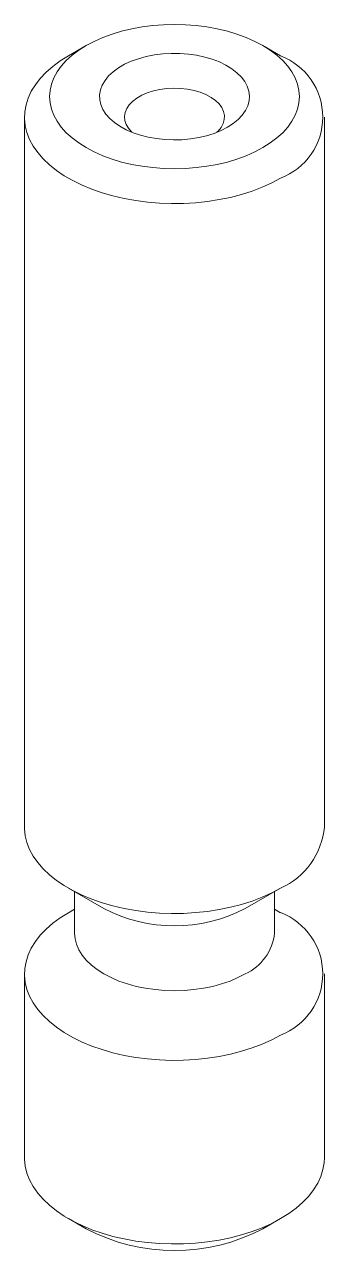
# Paper-space layout '_Isometric' of a CAD drawing. Header units: millimetres. Extents: x -3 to 3, y -1.5 to 23.1.
import ezdxf

# ---------------------------------------------------------------- set-up
doc = ezdxf.new("R2010")
doc.units = ezdxf.units.MM

psp = doc.layouts.new('_Isometric')

# ---------------------------------------------------------------- linework, layer by layer
at = {"color": 7, "linetype": 'Continuous', "lineweight": 15}
for p, q in [((-1.768, 22.659), (-2.122, 22.454)), ((2.122, 22.454), (1.768, 22.659)), ((-3, 21.23), (-3, 7.022)), ((3, 7.022), (3, 21.23)), ((-2.122, 5.798), (-1.414, 5.389)), ((-2, 5.728), (-2, 4.899)), ((1.414, 5.389), (2.122, 5.798)), ((2, 4.899), (2, 5.728)), ((-2, 5.377), (-2.122, 5.307)), ((2.122, 5.307), (2, 5.377)), ((-3, 4.083), (-3, 0.408)), ((3, 0.408), (3, 4.083)), ((-2.122, -0.816), (-1.768, -1.02)), ((1.768, -1.02), (2.122, -0.816))]:
    psp.add_line(p, q, dxfattribs=at)
at = {"color": 7, "linetype": 'Continuous', "lineweight": 15, "flags": 128}
for points in [[(1.768, 20.618), (1.915, 20.711), (2.048, 20.811), (2.165, 20.917), (2.266, 21.028), (2.349, 21.145), (2.415, 21.265), (2.462, 21.388), (2.49, 21.513), (2.5, 21.638), (2.49, 21.764), (2.462, 21.889), (2.415, 22.012), (2.349, 22.132), (2.266, 22.248), (2.165, 22.36), (2.048, 22.466), (1.915, 22.566), (1.768, 22.659), (1.607, 22.744), (1.434, 22.821), (1.25, 22.888), (1.057, 22.946), (0.855, 22.995), (0.647, 23.032), (0.434, 23.06), (0.218, 23.076), (0, 23.082), (-0.218, 23.076), (-0.434, 23.06), (-0.647, 23.032), (-0.855, 22.995), (-1.057, 22.946), (-1.25, 22.888), (-1.434, 22.821), (-1.607, 22.744), (-1.768, 22.659), (-1.915, 22.566), (-2.048, 22.466), (-2.165, 22.36), (-2.266, 22.248), (-2.349, 22.132), (-2.415, 22.012), (-2.462, 21.889), (-2.49, 21.764), (-2.5, 21.638), (-2.49, 21.513), (-2.462, 21.388), (-2.415, 21.265), (-2.349, 21.145), (-2.266, 21.028), (-2.165, 20.917), (-2.048, 20.811), (-1.915, 20.711), (-1.768, 20.618), (-1.607, 20.533), (-1.434, 20.456), (-1.25, 20.388), (-1.057, 20.33), (-0.855, 20.282), (-0.647, 20.244), (-0.434, 20.217), (-0.218, 20.201), (0, 20.195), (0.218, 20.201), (0.434, 20.217), (0.647, 20.244), (0.855, 20.282), (1.057, 20.33), (1.25, 20.388), (1.434, 20.456), (1.607, 20.533), (1.768, 20.618)], [(2.121, 20.005), (1.944, 19.911), (1.754, 19.825), (1.552, 19.748), (1.34, 19.681), (1.12, 19.623), (0.893, 19.577), (0.659, 19.541), (0.422, 19.515), (0.181, 19.501), (-0.06, 19.499), (-0.302, 19.507), (-0.541, 19.527), (-0.776, 19.557), (-1.007, 19.599), (-1.231, 19.651), (-1.447, 19.713), (-1.654, 19.785), (-1.85, 19.867), (-2.034, 19.957), (-2.205, 20.056), (-2.362, 20.162), (-2.503, 20.275), (-2.628, 20.395), (-2.736, 20.519), (-2.826, 20.649), (-2.898, 20.782), (-2.951, 20.918), (-2.985, 21.056), (-2.999, 21.195), (-2.995, 21.335), (-2.97, 21.473), (-2.927, 21.611), (-2.864, 21.745), (-2.783, 21.877), (-2.684, 22.004), (-2.567, 22.126), (-2.434, 22.242), (-2.285, 22.352), (-2.122, 22.454)], [(1.061, 21.026), (0.933, 20.96), (0.793, 20.903), (0.643, 20.856), (0.484, 20.819), (0.319, 20.792), (0.15, 20.777), (-0.021, 20.772), (-0.192, 20.78), (-0.361, 20.798), (-0.524, 20.827), (-0.681, 20.867), (-0.829, 20.917), (-0.966, 20.976), (-1.091, 21.044), (-1.201, 21.119), (-1.295, 21.202), (-1.373, 21.29), (-1.433, 21.383), (-1.474, 21.479), (-1.496, 21.577), (-1.499, 21.675), (-1.482, 21.774), (-1.445, 21.87), (-1.39, 21.964), (-1.317, 22.053), (-1.226, 22.137), (-1.119, 22.215), (-0.998, 22.285), (-0.864, 22.346), (-0.719, 22.398), (-0.564, 22.441), (-0.402, 22.473), (-0.235, 22.494), (-0.064, 22.503), (0.107, 22.502), (0.277, 22.489), (0.443, 22.466), (0.604, 22.431), (0.756, 22.386), (0.899, 22.332), (1.03, 22.268), (1.148, 22.196), (1.25, 22.117), (1.337, 22.031), (1.405, 21.941), (1.456, 21.846), (1.488, 21.749), (1.5, 21.651), (1.493, 21.552), (1.466, 21.454), (1.42, 21.359), (1.355, 21.267), (1.273, 21.181), (1.175, 21.1), (1.061, 21.026)], [(0.848, 20.924), (0.875, 20.95), (0.934, 21.023), (0.974, 21.1), (0.996, 21.18), (0.999, 21.26), (0.982, 21.34), (0.946, 21.418), (0.891, 21.492), (0.819, 21.561), (0.731, 21.624), (0.629, 21.679), (0.515, 21.725), (0.391, 21.761), (0.259, 21.788), (0.122, 21.803), (-0.017, 21.807), (-0.156, 21.8), (-0.292, 21.782), (-0.423, 21.753), (-0.545, 21.714), (-0.656, 21.666), (-0.755, 21.609), (-0.839, 21.544), (-0.906, 21.474), (-0.956, 21.399), (-0.988, 21.32), (-1, 21.24), (-0.993, 21.16), (-0.966, 21.081), (-0.921, 21.004), (-0.857, 20.933), (-0.848, 20.924)], [(2.121, 5.798), (1.944, 5.703), (1.754, 5.617), (1.552, 5.54), (1.34, 5.473), (1.12, 5.416), (0.893, 5.369), (0.659, 5.333), (0.422, 5.308), (0.181, 5.294), (-0.06, 5.291), (-0.302, 5.299), (-0.541, 5.319), (-0.776, 5.349), (-1.007, 5.391), (-1.231, 5.443), (-1.447, 5.505), (-1.654, 5.577), (-1.85, 5.659), (-2.034, 5.749), (-2.205, 5.848), (-2.362, 5.954), (-2.503, 6.067), (-2.628, 6.187), (-2.736, 6.311), (-2.826, 6.441), (-2.898, 6.574), (-2.951, 6.71), (-2.985, 6.848), (-2.999, 6.987), (-3, 7.022)], [(2.121, 2.858), (1.944, 2.764), (1.754, 2.678), (1.552, 2.601), (1.34, 2.533), (1.12, 2.476), (0.893, 2.429), (0.659, 2.393), (0.422, 2.368), (0.181, 2.354), (-0.06, 2.351), (-0.302, 2.36), (-0.541, 2.379), (-0.776, 2.41), (-1.007, 2.451), (-1.231, 2.503), (-1.447, 2.566), (-1.654, 2.638), (-1.85, 2.719), (-2.034, 2.81), (-2.205, 2.908), (-2.362, 3.015), (-2.503, 3.128), (-2.628, 3.247), (-2.736, 3.372), (-2.826, 3.501), (-2.898, 3.634), (-2.951, 3.771), (-2.985, 3.909), (-2.999, 4.048), (-2.995, 4.187), (-2.97, 4.326), (-2.927, 4.463), (-2.864, 4.598), (-2.783, 4.729), (-2.684, 4.856), (-2.567, 4.979), (-2.434, 5.095), (-2.285, 5.205), (-2.122, 5.307)], [(1.414, 4.083), (1.269, 4.007), (1.111, 3.939), (0.943, 3.881), (0.765, 3.833), (0.581, 3.794), (0.39, 3.767), (0.196, 3.75), (0, 3.745), (-0.196, 3.75), (-0.39, 3.767), (-0.581, 3.794), (-0.765, 3.833), (-0.943, 3.881), (-1.111, 3.939), (-1.269, 4.007), (-1.414, 4.083), (-1.546, 4.167), (-1.663, 4.258), (-1.764, 4.355), (-1.848, 4.457), (-1.914, 4.564), (-1.962, 4.674), (-1.99, 4.786), (-2, 4.899)], [(-3, 0.408), (-2.999, 0.373), (-2.985, 0.234), (-2.951, 0.096), (-2.898, -0.04), (-2.826, -0.173), (-2.736, -0.303), (-2.628, -0.427), (-2.503, -0.547), (-2.362, -0.66), (-2.205, -0.766), (-2.034, -0.865), (-1.85, -0.955), (-1.654, -1.037), (-1.447, -1.109), (-1.231, -1.171), (-1.007, -1.223), (-0.776, -1.265), (-0.541, -1.295), (-0.302, -1.315), (-0.06, -1.323), (0.181, -1.32), (0.422, -1.306), (0.659, -1.281), (0.893, -1.245), (1.12, -1.198), (1.34, -1.141), (1.552, -1.074), (1.754, -0.997), (1.944, -0.911), (2.121, -0.816), (2.285, -0.714), (2.434, -0.604), (2.567, -0.488), (2.684, -0.366), (2.783, -0.238), (2.864, -0.107), (2.927, 0.028), (2.97, 0.165), (2.995, 0.304), (3, 0.408)]]:
    psp.add_lwpolyline(points, dxfattribs=at)
at = {"color": 7, "linetype": 'Continuous', "lineweight": 15}
for centre, radius, start, end in [((1.654, 21.23), 1.311, 290.8956, 69.0882), ((1.501, 7.17), 1.507, 294.3248, 354.355), ((0, 8.101), 3.058, 242.4487, 297.546), ((1.654, 4.083), 1.311, 290.8956, 69.0882), ((0.999, 4.999), 1.006, 294.3747, 354.3052), ((0, 2.374), 3.827, 242.4871, 297.5129)]:
    psp.add_arc(centre, radius, start, end, dxfattribs=at)

doc.saveas('drawing.dxf')
